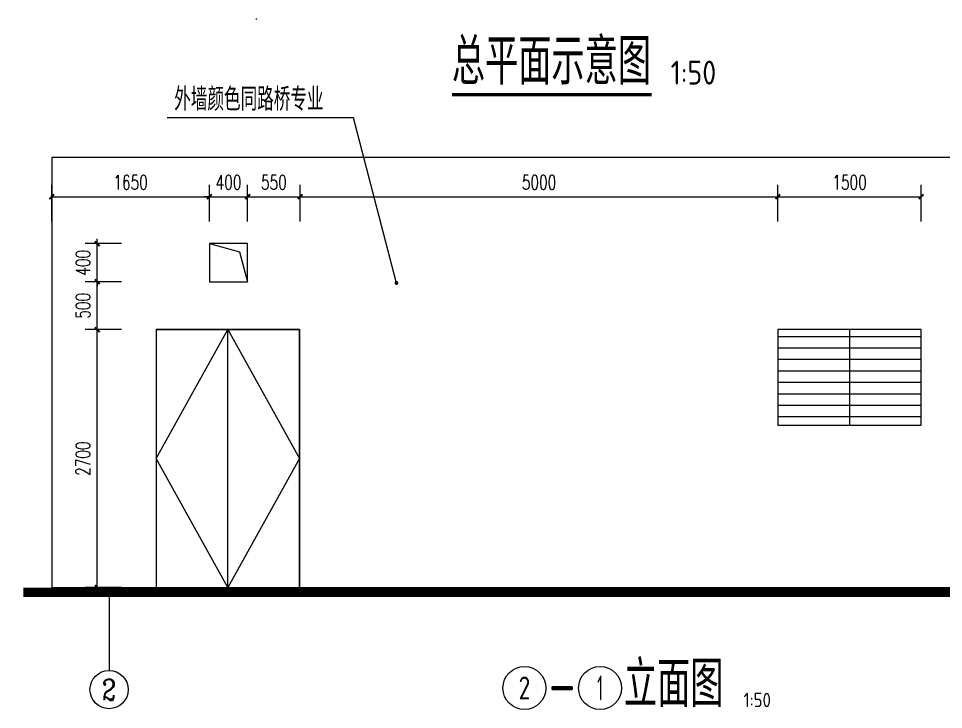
# Model space of a CAD drawing. Header units: millimetres. Extents: x -29538 to 115583, y -232866 to 15404.
# Drawn here: x 98302 to 107983, y -181647 to -174414 of the extents above; entities that cross this region are included whole.
import ezdxf
from ezdxf.enums import TextEntityAlignment as Align

# ---------------------------------------------------------------- set-up
doc = ezdxf.new("R2010")
doc.units = ezdxf.units.MM
doc.header["$LTSCALE"] = 10
doc.header["$MEASUREMENT"] = 0
for name, color, linetype in [('0-段落划分', 2, 'Continuous'), ('AXIS', 3, 'Continuous'), ('AXIS_TEXT', 7, 'Continuous'), ('DIM_LEAD', 3, 'Continuous'), ('DIM_SYMB', 3, 'Continuous'), ('PUB_DIM', 3, 'Continuous'), ('PUB_TEXT', 7, 'Continuous'), ('QQ', 8, 'Continuous'), ('图框', 7, 'Continuous'), ('标注', 4, 'Continuous')]:
    doc.layers.add(name, color=color, linetype=linetype)
doc.styles.add('_TCH_AXIS', font='COMPLEX', dxfattribs={"bigfont": 'GBCBIG'})
doc.styles.add('_TCH_DIM', font='SIMPLEX', dxfattribs={"bigfont": 'GBCBIG'})
doc.styles.add('COMPLEX', font='COMPLEX')
doc.styles.add('DIM_FONT', font='SIMPLEX', dxfattribs={"width": 0.7, "bigfont": 'GBCBIG'})
doc.styles.get("Standard").update_dxf_attribs({"font": 'gbenor.shx', "width": 0.75, "bigfont": 'gbcbig.shx'})
doc.dimstyles.new('DIMN50', dxfattribs={"dimscale": 0.5, "dimtxt": 300, "dimasz": 100, "dimexe": 250, "dimexo": 300, "dimgap": 150, "dimtad": 1, "dimdec": 0, "dimzin": 0, "dimdsep": 46, "dimtxsty": 'DIM_FONT', "dimblk": 'ARCHTICK', "dimcen": 0.09, "dimclrt": 7, "dimazin": 2, "dimtfac": 1, "dimtdec": 0, "dimtix": 1, "dimtmove": 2, "dimatfit": 3, "dimldrblk": 'ARCHTICK', "dimfxl": 0, "dimtolj": 1, "dimtzin": 0, "dimarcsym": 0})

# ---------------------------------------------------------------- blocks, each defined once
blk = doc.blocks.new('ac')
at = {"layer": '0-段落划分', "color": 2}
blk.add_arc((-9952976.75, 2543046.99), 774.01, 61.51455, 61.54334, dxfattribs=at)
blk = doc.blocks.new('zx')
at = {"layer": '标注', "linetype": 'ByBlock', "xscale": 29.99999999999998, "yscale": 29.99999999999998, "zscale": 29.99999999999998, "rotation": 267.2929497497675}
blk.add_blockref('ac', (-90141045.2, -294670498.8), dxfattribs=at)
blk = doc.blocks.new('_ArchTick')
at = {"color": 0, "linetype": 'ByBlock', "const_width": 0.4}
blk.add_lwpolyline([(-0.5, -0.5), (0.5, 0.5)], dxfattribs=at)
blk = doc.blocks.new('*D627')
at = {"layer": 'Defpoints', "color": 0}
for p in [(336922.6, -48686.2), (335422.6, -49096.2), (336922.6, -49096.2)]:
    blk.add_point(p, dxfattribs=at)
at = {"layer": 'PUB_DIM', "color": 0, "lineweight": -2}
for p, q in [((335422.6, -48946.2), (335422.6, -48561.2)), ((336922.6, -48946.2), (336922.6, -48561.2)), ((335422.6, -48686.2), (336922.6, -48686.2))]:
    blk.add_line(p, q, dxfattribs=at)
at = {"layer": 'PUB_DIM', "color": 0, "lineweight": -2, "xscale": 50, "yscale": 50, "zscale": 50, "rotation": 180}
blk.add_blockref('_ArchTick', (335422.6, -48686.2), dxfattribs=at)
at = {"layer": 'PUB_DIM', "color": 0, "lineweight": -2, "xscale": 50, "yscale": 50, "zscale": 50}
blk.add_blockref('_ArchTick', (336922.6, -48686.2), dxfattribs=at)
at = {"layer": 'PUB_DIM', "color": 7, "insert": (336172.6, -48536.2), "char_height": 150, "attachment_point": 5, "style": 'DIM_FONT'}
blk.add_mtext('\\A1;1500', dxfattribs=at)
blk = doc.blocks.new('*D628')
at = {"layer": 'Defpoints', "color": 0}
for p in [(335422.6, -48686.2), (330422.6, -49096.2), (335422.6, -49096.2)]:
    blk.add_point(p, dxfattribs=at)
at = {"layer": 'PUB_DIM', "color": 0, "lineweight": -2}
for p, q in [((330422.6, -48946.2), (330422.6, -48561.2)), ((335422.6, -48946.2), (335422.6, -48561.2)), ((330422.6, -48686.2), (335422.6, -48686.2))]:
    blk.add_line(p, q, dxfattribs=at)
at = {"layer": 'PUB_DIM', "color": 0, "lineweight": -2, "xscale": 50, "yscale": 50, "zscale": 50, "rotation": 180}
blk.add_blockref('_ArchTick', (330422.6, -48686.2), dxfattribs=at)
at = {"layer": 'PUB_DIM', "color": 0, "lineweight": -2, "xscale": 50, "yscale": 50, "zscale": 50}
blk.add_blockref('_ArchTick', (335422.6, -48686.2), dxfattribs=at)
at = {"layer": 'PUB_DIM', "color": 7, "insert": (332922.6, -48536.2), "char_height": 150, "attachment_point": 5, "style": 'DIM_FONT'}
blk.add_mtext('\\A1;5000', dxfattribs=at)
blk = doc.blocks.new('*D629')
at = {"layer": 'Defpoints', "color": 0}
for p in [(330422.6, -48686.2), (329872.6, -49096.2), (330422.6, -49096.2)]:
    blk.add_point(p, dxfattribs=at)
at = {"layer": 'PUB_DIM', "color": 0, "lineweight": -2}
for p, q in [((329872.6, -48946.2), (329872.6, -48561.2)), ((330422.6, -48946.2), (330422.6, -48561.2)), ((329872.6, -48686.2), (330422.6, -48686.2))]:
    blk.add_line(p, q, dxfattribs=at)
at = {"layer": 'PUB_DIM', "color": 0, "lineweight": -2, "xscale": 50, "yscale": 50, "zscale": 50, "rotation": 180}
blk.add_blockref('_ArchTick', (329872.6, -48686.2), dxfattribs=at)
at = {"layer": 'PUB_DIM', "color": 0, "lineweight": -2, "xscale": 50, "yscale": 50, "zscale": 50}
blk.add_blockref('_ArchTick', (330422.6, -48686.2), dxfattribs=at)
at = {"layer": 'PUB_DIM', "color": 7, "insert": (330147.6, -48536.2), "char_height": 150, "attachment_point": 5, "style": 'DIM_FONT'}
blk.add_mtext('\\A1;550', dxfattribs=at)
blk = doc.blocks.new('*D630')
at = {"layer": 'Defpoints', "color": 0}
for p in [(329872.6, -48686.2), (329472.6, -49096.2), (329872.6, -49096.2)]:
    blk.add_point(p, dxfattribs=at)
at = {"layer": 'PUB_DIM', "color": 0, "lineweight": -2}
for p, q in [((329472.6, -48946.2), (329472.6, -48561.2)), ((329872.6, -48946.2), (329872.6, -48561.2)), ((329472.6, -48686.2), (329422.6, -48686.2)), ((329472.6, -48686.2), (329872.6, -48686.2)), ((329872.6, -48686.2), (329922.6, -48686.2))]:
    blk.add_line(p, q, dxfattribs=at)
at = {"layer": 'PUB_DIM', "color": 0, "lineweight": -2, "xscale": 50, "yscale": 50, "zscale": 50}
blk.add_blockref('_ArchTick', (329472.6, -48686.2), dxfattribs=at)
at = {"layer": 'PUB_DIM', "color": 0, "lineweight": -2, "xscale": 50, "yscale": 50, "zscale": 50, "rotation": 180}
blk.add_blockref('_ArchTick', (329872.6, -48686.2), dxfattribs=at)
at = {"layer": 'PUB_DIM', "color": 7, "insert": (329672.6, -48536.2), "char_height": 150, "attachment_point": 5, "style": 'DIM_FONT'}
blk.add_mtext('\\A1;400', dxfattribs=at)
blk = doc.blocks.new('*D631')
at = {"layer": 'Defpoints', "color": 0}
for p in [(329472.6, -48686.2), (327822.6, -49096.2), (329472.6, -49096.2)]:
    blk.add_point(p, dxfattribs=at)
at = {"layer": 'PUB_DIM', "color": 0, "lineweight": -2}
for p, q in [((327822.6, -48946.2), (327822.6, -48561.2)), ((329472.6, -48946.2), (329472.6, -48561.2)), ((327822.6, -48686.2), (329472.6, -48686.2))]:
    blk.add_line(p, q, dxfattribs=at)
at = {"layer": 'PUB_DIM', "color": 0, "lineweight": -2, "xscale": 50, "yscale": 50, "zscale": 50, "rotation": 180}
blk.add_blockref('_ArchTick', (327822.6, -48686.2), dxfattribs=at)
at = {"layer": 'PUB_DIM', "color": 0, "lineweight": -2, "xscale": 50, "yscale": 50, "zscale": 50}
blk.add_blockref('_ArchTick', (329472.6, -48686.2), dxfattribs=at)
at = {"layer": 'PUB_DIM', "color": 7, "insert": (328647.6, -48536.2), "char_height": 150, "attachment_point": 5, "style": 'DIM_FONT'}
blk.add_mtext('\\A1;1650', dxfattribs=at)
blk = doc.blocks.new('*D612')
at = {"layer": 'Defpoints', "color": 0}
for p in [(328298.8, -49177.4), (328702.7, -49177.4), (328702.7, -49577.4)]:
    blk.add_point(p, dxfattribs=at)
at = {"layer": 'PUB_DIM', "color": 0, "lineweight": -2}
for p, q in [((328552.7, -49177.4), (328173.8, -49177.4)), ((328298.8, -49177.4), (328298.8, -49127.4)), ((328298.8, -49577.4), (328298.8, -49177.4)), ((328552.7, -49577.4), (328173.8, -49577.4)), ((328298.8, -49577.4), (328298.8, -49627.4))]:
    blk.add_line(p, q, dxfattribs=at)
at = {"layer": 'PUB_DIM', "color": 0, "lineweight": -2, "xscale": 50, "yscale": 50, "zscale": 50}
for p, rotation in [((328298.8, -49177.4), 270), ((328298.8, -49577.4), 90)]:
    blk.add_blockref('_ArchTick', p, dxfattribs=dict(at, rotation=rotation))
at = {"layer": 'PUB_DIM', "color": 7, "insert": (328148.8, -49377.4), "char_height": 150, "attachment_point": 5, "rotation": 90, "style": 'DIM_FONT'}
blk.add_mtext('\\A1;400', dxfattribs=at)
blk = doc.blocks.new('*D613')
at = {"layer": 'Defpoints', "color": 0}
for p in [(328298.8, -49577.4), (328702.7, -49577.4), (328702.7, -50077.9)]:
    blk.add_point(p, dxfattribs=at)
at = {"layer": 'PUB_DIM', "color": 0, "lineweight": -2}
for p, q in [((328552.7, -49577.4), (328173.8, -49577.4)), ((328298.8, -50077.9), (328298.8, -49577.4)), ((328552.7, -50077.9), (328173.8, -50077.9))]:
    blk.add_line(p, q, dxfattribs=at)
at = {"layer": 'PUB_DIM', "color": 0, "lineweight": -2, "xscale": 50, "yscale": 50, "zscale": 50}
for p, rotation in [((328298.8, -49577.4), 90), ((328298.8, -50077.9), 270)]:
    blk.add_blockref('_ArchTick', p, dxfattribs=dict(at, rotation=rotation))
at = {"layer": 'PUB_DIM', "color": 7, "insert": (328148.8, -49827.7), "char_height": 150, "attachment_point": 5, "rotation": 90, "style": 'DIM_FONT'}
blk.add_mtext('\\A1;500', dxfattribs=at)
blk = doc.blocks.new('*D614')
at = {"layer": 'Defpoints', "color": 0}
for p in [(328298.8, -50077.9), (328702.7, -50077.9), (328702.7, -52777.4)]:
    blk.add_point(p, dxfattribs=at)
at = {"layer": 'PUB_DIM', "color": 0, "lineweight": -2}
for p, q in [((328552.7, -50077.9), (328173.8, -50077.9)), ((328298.8, -52777.4), (328298.8, -50077.9)), ((328552.7, -52777.4), (328173.8, -52777.4))]:
    blk.add_line(p, q, dxfattribs=at)
at = {"layer": 'PUB_DIM', "color": 0, "lineweight": -2, "xscale": 50, "yscale": 50, "zscale": 50}
for p, rotation in [((328298.8, -50077.9), 90), ((328298.8, -52777.4), 270)]:
    blk.add_blockref('_ArchTick', p, dxfattribs=dict(at, rotation=rotation))
at = {"layer": 'PUB_DIM', "color": 7, "insert": (328148.8, -51427.7), "char_height": 150, "attachment_point": 5, "rotation": 90, "style": 'DIM_FONT'}
blk.add_mtext('\\A1;2700', dxfattribs=at)
blk = doc.blocks.new('_AXISO')
blk.add_circle((0, 0), 0.5)
at = {"layer": 'AXIS_TEXT', "style": 'COMPLEX', "width": 1.041667}
blk.add_attdef('A', text='', height=0.56, dxfattribs=at).set_placement((-0.25, -0.28), (0.25, -0.28), align=Align.FIT)
blk = doc.blocks.new('A$C116761DF')
h = blk.add_hatch()
h.set_pattern_fill('玻璃', color=256, scale=100, style=0)
h.set_pattern_definition([(0, (-151011.38, 79178.66), (0, 120), [])])
h.paths.add_polyline_path([(33467.4, 47508.2), (34217.4, 47508.2), (34217.4, 48508.2), (33467.4, 48508.2)])
h.paths.add_polyline_path([(32717.4, 47508.2), (33467.4, 47508.2), (33467.4, 48508.2), (32717.4, 48508.2)])
for p, q in [((26211.4, 48508.2), (27711.4, 48508.2)), ((26211.4, 47158.4), (26961.4, 48508.2)), ((26961.4, 45808.6), (26961.4, 48508.2)), ((26961.4, 48508.2), (27711.4, 47158.4)), ((33467.4, 48508.2), (33467.4, 47508.2)), ((26961.4, 45808.6), (26211.4, 47158.4)), ((27711.4, 47158.4), (26961.4, 45808.6))]:
    blk.add_line(p, q)
for points in [[(36317.4, 50308.6), (25117.4, 50308.6), (25117.4, 45808.6), (36317.4, 45808.6)], [(27167.4, 49408.6), (26767.4, 49408.6), (26767.4, 49008.6), (27167.4, 49008.6)], [(27711.4, 48508.2), (26211.4, 48508.2), (26211.4, 45808.6), (27711.4, 45808.6)], [(34217.4, 48508.2), (32717.4, 48508.2), (32717.4, 47508.2), (34217.4, 47508.2)]]:
    blk.add_lwpolyline(points, close=True)
blk.add_lwpolyline([(26767.4, 49408.6), (27083.2, 49323.5), (27167.4, 49008.6)])
at = {"const_width": 100}
blk.add_lwpolyline([(36777.7, 45758.6), (24819.2, 45758.6)], dxfattribs=at)
at = {"layer": 'AXIS'}
blk.add_line((25717.4, 45808.6), (25717.4, 44940.9), dxfattribs=at)
at = {"layer": 'DIM_LEAD'}
for p, q in [((28274.6, 50724.9), (26324.1, 50724.9)), ((28724.7, 48996.6), (28274.6, 50724.9))]:
    blk.add_line(p, q, dxfattribs=at)
at = {"layer": 'DIM_LEAD', "const_width": 20}
blk.add_lwpolyline([(28727.2, 48986.9, 1), (28722.1, 49006.2, 1)], format="xyb", close=True, dxfattribs=at)
at = {"layer": 'DIM_SYMB', "const_width": 35}
blk.add_lwpolyline([(29305.4, 50966.3), (31394.7, 50966.3)], dxfattribs=at)
at = {"layer": 'PUB_TEXT'}
for centre in [(30064.3, 44757.5), (30856, 44757.5)]:
    blk.add_circle(centre, 225, dxfattribs=at)
at = {"layer": 'QQ'}
for p, q in [((26211.4, 48509.9), (26211.4, 45808.6)), ((26211.4, 48508.2), (26211.4, 48508.2)), ((27711.4, 48509.9), (27711.4, 45808.6)), ((27711.4, 48508.2), (27711.4, 48508.2))]:
    blk.add_line(p, q, dxfattribs=at)
blk.add_blockref('zx', (-160018.7, 81376.9))
at = {"layer": 'AXIS'}
ref = blk.add_blockref('_AXISO', (25717.4, 44740.9), dxfattribs=dict(at, xscale=400, yscale=400, zscale=400))
ref.add_attrib('A', '2', dxfattribs={"layer": 'AXIS_TEXT', "height": 219.2, "style": '_TCH_AXIS'}).set_placement((25644.3, 44631.3), (25790.4, 44631.3), align=Align.FIT)
at = {"layer": 'PUB_TEXT'}
for s, height, p in [('总平面示意图', 482.27, (29305.4, 51073.6)), ('1:50', 250, (31594.7, 51073.6)), ('立面图', 482.27, (31106, 44557.5)), ('-', 500, (30314.3, 44557.5)), ('1:50', 150, (32358.1, 44557.5))]:
    blk.add_text(s, height=height, dxfattribs=at).set_placement(p)
at = {"layer": 'PUB_TEXT', "style": '_TCH_DIM'}
blk.add_text('外墙颜色同路桥专业', height=241.13, dxfattribs=at).set_placement((26399.1, 50799.9))
at = {"layer": 'PUB_TEXT'}
for s, height, width, p, p2 in [('2', 240.4, 1.004946, (30002.9, 44637.3), (30125.7, 44637.3)), ('1', 263.6, 0.761905, (30826.7, 44625.7), (30885.3, 44625.7))]:
    blk.add_text(s, height=height, dxfattribs=dict(at, width=width)).set_placement(p, p2, align=Align.FIT)
at = {"layer": '图框', "width": 0.7}
for tag, p in [('泵房平面图、立面图、1-1剖面图', (20087.2, 31200)), ('泵房2-2剖面图、门窗表', (20087.2, 1500))]:
    blk.add_attdef(tag, text='', height=500, dxfattribs=at).set_placement(p, align=Align.MIDDLE_CENTER)
at = {"layer": 'PUB_DIM'}
for p1, p2, distance, picture, middle in [((25117.4, 49489.9), (26767.4, 49489.9), 409.9, '*D631', (25942.4, 50049.8)), ((26767.4, 49489.9), (27167.4, 49489.9), 409.9, '*D630', (26967.4, 50049.8)), ((27167.4, 49489.9), (27717.4, 49489.9), 409.9, '*D629', (27442.4, 50049.8)), ((27717.4, 49489.9), (32717.4, 49489.9), 409.9, '*D628', (30217.4, 50049.8)), ((32717.4, 49489.9), (34217.4, 49489.9), 409.9, '*D627', (33467.4, 50049.8)), ((25997.5, 49008.6), (25997.5, 49408.6), 403.9, '*D612', (25443.6, 49208.6)), ((25997.5, 48508.2), (25997.5, 49008.6), 403.9, '*D613', (25443.6, 48758.4)), ((25997.5, 45808.6), (25997.5, 48508.2), 403.9, '*D614', (25443.6, 47158.4))]:
    dim = blk.add_aligned_dim(p1=p1, p2=p2, distance=distance, dimstyle='DIMN50', dxfattribs=at)
    dim.commit()
    dim.dimension.update_dxf_attribs({"geometry": picture, "text_midpoint": middle, "insert": (-302705.3, 98586.1)})

msp = doc.modelspace()

# ---------------------------------------------------------------- block references
at = {"layer": '标注'}
msp.add_blockref('A$C116761DF', (73532.6, -226179.33), dxfattribs=at)

doc.saveas('drawing.dxf')
